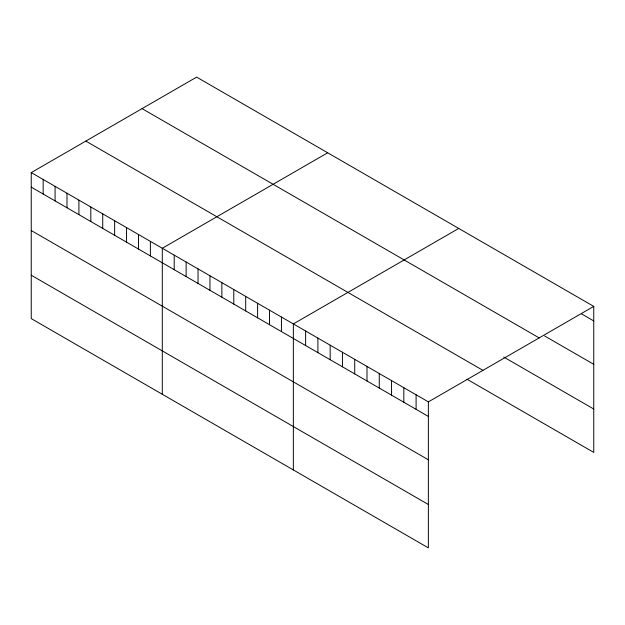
<?xml version="1.0" encoding="UTF-8"?>
<svg xmlns="http://www.w3.org/2000/svg" width="625" height="625" viewBox="0 0 625 625"><rect width="100%" height="100%" fill="white"/><g stroke="black" fill="none" stroke-linecap="round" stroke-linejoin="round"><path stroke-width="0.94" d="M31.25 172.602L428.367 401.875L428.367 547.883L31.25 318.609L31.25 172.602L196.633 77.117L593.75 306.391L593.75 452.398L466.914 379.172M327.68 152.781L162.297 248.258L162.297 394.266M458.727 228.437L293.344 323.922L293.344 469.93M428.367 401.875L593.75 306.391M581.477 313.844L593.75 320.938M544.648 335.969L593.75 364.32M142.055 108.625L539.172 337.898M503.734 357.047L593.75 409.016M85.828 141.094L482.945 370.367M31.25 187.141L428.367 416.414M31.25 230.523L428.367 459.797M31.25 275.227L428.367 504.5M416.094 394.789L416.094 409.328M403.82 387.703L403.82 402.242M391.547 380.617L391.547 395.156M379.266 373.531L379.266 388.07M366.992 366.438L366.992 380.984M354.719 359.352L354.719 373.898M342.445 352.266L342.445 366.812M330.172 345.18L330.172 359.727M317.898 338.094L317.898 352.641M305.625 331.008L305.625 345.547M281.438 317.039L281.438 331.586M269.523 310.164L269.523 324.711M257.609 303.289L257.609 317.828M245.695 296.406L245.695 310.953M233.781 289.531L233.781 304.07M221.867 282.648L221.867 297.195M209.953 275.773L209.953 290.32M198.039 268.898L198.039 283.438M186.125 262.016L186.125 276.562M174.211 255.141L174.211 269.68M150.383 241.383L150.383 255.922M138.469 234.508L138.469 249.047M126.555 227.625L126.555 242.172M114.648 220.75L114.648 235.289M102.734 213.867L102.734 228.414M90.82 206.992L90.82 221.531M78.906 200.109L78.906 214.656M66.992 193.234L66.992 207.781M55.078 186.359L55.078 200.898M43.164 179.477L43.164 194.023"/></g></svg>
